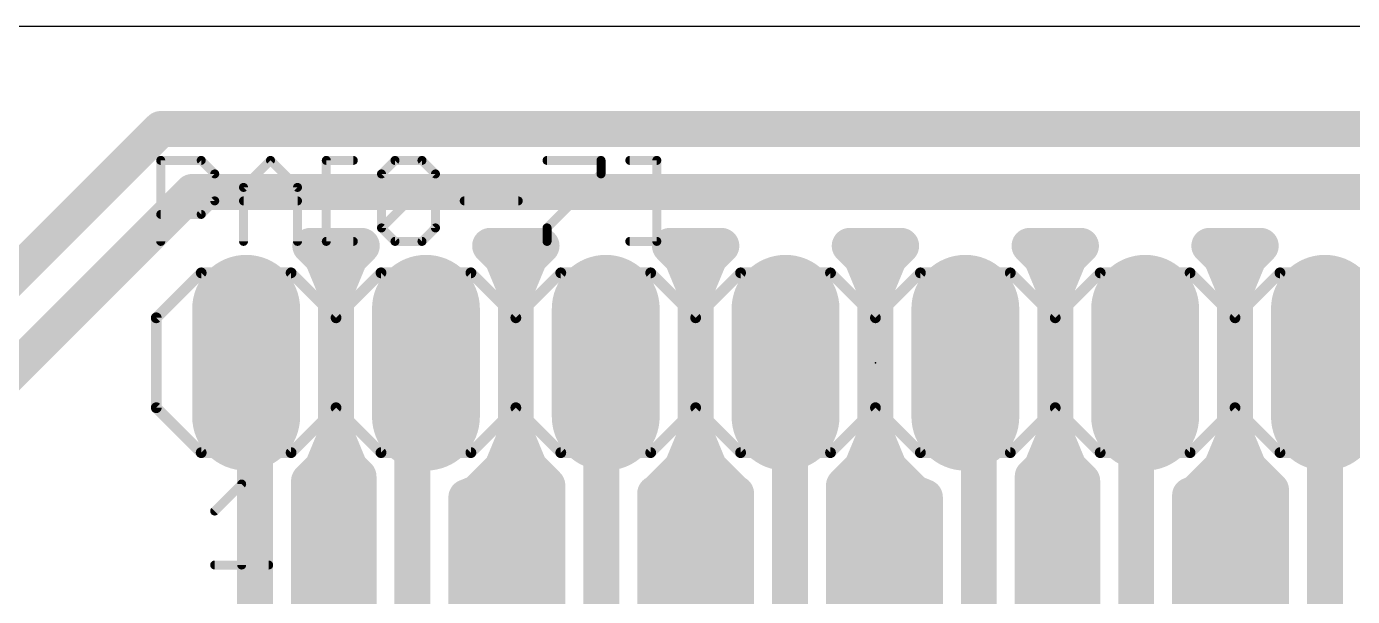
# Model space of a CAD drawing. Extents: x 40.6 to 122, y 26.7 to 70.8.
# Drawn here: x 52.78 to 71.51, y 62.74 to 70.79 of the extents above; entities that cross this region are included whole.
import ezdxf

# ---------------------------------------------------------------- set-up
doc = ezdxf.new("R2010")
doc.units = 0
for name, color, linetype in [('16', 175, 'CONTINUOUS'), ('17', 82, 'CONTINUOUS'), ('20', 7, 'CONTINUOUS'), ('21', 253, 'CONTINUOUS'), ('23', 7, 'CONTINUOUS'), ('25', 253, 'CONTINUOUS'), ('51', 253, 'CONTINUOUS')]:
    doc.layers.add(name, color=color, linetype=linetype)

# ---------------------------------------------------------------- blocks, each defined once
blk = doc.blocks.new('RECT')
blk.add_solid([(-0.5, -0.5), (0.5, -0.5), (-0.5, 0.5), (0.5, 0.5)])
blk = doc.blocks.new('LONGP100')
at = {"const_width": 1}
blk.add_lwpolyline([(-0.5, 0), (0.5, 0)], dxfattribs=at)
at = {"const_width": 0.5}
for points in [[(-0.5, 0.25, 1), (-0.5, -0.25)], [(0.5, -0.25, 1), (0.5, 0.25)]]:
    blk.add_lwpolyline(points, format="xyb", dxfattribs=at)

msp = doc.modelspace()

# ---------------------------------------------------------------- linework, layer by layer
at = {"layer": '16', "const_width": 0.508}
for points in [[(54.6735, 69.342), (50.673, 65.3415)], [(108.458, 69.342), (54.6735, 69.342)], [(49.784, 63.119), (55.118, 68.453)], [(55.118, 68.453), (74.2315, 68.453)], [(56.9567, 67.5214), (56.787, 67.691)], [(56.787, 67.691), (57.513, 67.691)], [(56.914, 67.564), (57.386, 67.564)], [(57.513, 67.691), (57.3433, 67.5214)], [(59.4967, 67.5214), (59.327, 67.691)], [(59.327, 67.691), (60.053, 67.691)], [(59.454, 67.564), (59.926, 67.564)], [(60.053, 67.691), (59.8833, 67.5214)], [(62.0367, 67.5214), (61.867, 67.691)], [(61.867, 67.691), (62.593, 67.691)], [(61.994, 67.564), (62.466, 67.564)], [(62.593, 67.691), (62.4233, 67.5214)], [(64.5767, 67.5214), (64.407, 67.691)], [(64.407, 67.691), (65.133, 67.691)], [(64.534, 67.564), (65.006, 67.564)], [(65.133, 67.691), (64.9633, 67.5214)], [(67.1167, 67.5214), (66.947, 67.691)], [(66.947, 67.691), (67.673, 67.691)], [(67.074, 67.564), (67.546, 67.564)], [(67.673, 67.691), (67.5033, 67.5214)], [(69.6566, 67.5214), (69.487, 67.691)], [(69.487, 67.691), (70.213, 67.691)], [(69.614, 67.564), (70.086, 67.564)], [(70.213, 67.691), (70.0433, 67.5214)], [(57.15, 67.0546), (56.9567, 67.5214)], [(57.3433, 67.5214), (57.15, 67.0546)], [(59.69, 67.0546), (59.4967, 67.5214)], [(59.8833, 67.5214), (59.69, 67.0546)], [(62.23, 67.0546), (62.0367, 67.5214)], [(62.4233, 67.5214), (62.23, 67.0546)], [(64.77, 67.0546), (64.5767, 67.5214)], [(64.9633, 67.5214), (64.77, 67.0546)], [(67.31, 67.0546), (67.1167, 67.5214)], [(67.5033, 67.5214), (67.31, 67.0546)], [(69.85, 67.0546), (69.6566, 67.5214)], [(70.0433, 67.5214), (69.85, 67.0546)], [(57.1494, 67.056), (57.1506, 67.056)], [(57.15, 65.0254), (57.15, 67.0546)], [(57.15, 67.0546), (57.15, 65.0254)], [(59.6894, 67.056), (59.6906, 67.056)], [(59.69, 65.0254), (59.69, 67.0546)], [(59.69, 67.0546), (59.69, 65.0254)], [(62.2294, 67.056), (62.2306, 67.056)], [(62.23, 65.0254), (62.23, 67.0546)], [(62.23, 67.0546), (62.23, 65.0254)], [(64.7694, 67.056), (64.7706, 67.056)], [(64.77, 65.0254), (64.77, 67.0546)], [(64.77, 67.0546), (64.77, 65.0254)], [(67.3094, 67.056), (67.3106, 67.056)], [(67.31, 65.0254), (67.31, 67.0546)], [(67.31, 67.0546), (67.31, 65.0254)], [(69.8494, 67.056), (69.8506, 67.056)], [(69.85, 65.0254), (69.85, 67.0546)], [(69.85, 67.0546), (69.85, 65.0254)], [(57.15, 66.548), (57.15, 66.548)], [(59.69, 66.548), (59.69, 66.548)], [(62.23, 66.548), (62.23, 66.548)], [(64.77, 66.548), (64.77, 66.548)], [(67.31, 66.548), (67.31, 66.548)], [(69.85, 66.548), (69.85, 66.548)], [(56.007, 65.786), (55.88, 66.04)], [(57.15, 66.04), (57.15, 66.04)], [(58.2295, 65.786), (58.42, 66.04)], [(59.69, 66.04), (59.69, 66.04)], [(60.8965, 65.786), (60.96, 66.04)], [(62.23, 66.04), (62.23, 66.04)], [(63.5635, 65.786), (63.5, 66.04)], [(64.77, 66.04), (64.77, 66.04)], [(66.2305, 65.786), (66.04, 66.04)], [(67.31, 66.04), (67.31, 66.04)], [(68.453, 65.786), (68.58, 66.04)], [(69.85, 66.04), (69.85, 66.04)], [(71.12, 66.04), (71.12, 57.15)], [(56.007, 65.786), (56.007, 57.3405)], [(58.2295, 65.786), (58.2295, 57.3405)], [(60.8965, 65.786), (60.8965, 57.3405)], [(63.5635, 65.786), (63.5635, 57.3405)], [(66.2305, 65.786), (66.2305, 57.3405)], [(68.453, 65.786), (68.453, 57.3405)], [(57.15, 65.532), (57.15, 65.532)], [(59.69, 65.532), (59.69, 65.532)], [(62.23, 65.532), (62.23, 65.532)], [(64.77, 65.532), (64.77, 65.532)], [(67.31, 65.532), (67.31, 65.532)], [(69.85, 65.532), (69.85, 65.532)], [(56.9567, 64.5586), (57.15, 65.0254)], [(57.1494, 65.024), (57.1506, 65.024)], [(57.15, 65.0254), (57.3433, 64.5586)], [(59.4967, 64.5586), (59.69, 65.0254)], [(59.6894, 65.024), (59.6906, 65.024)], [(59.69, 65.0254), (59.8833, 64.5586)], [(62.0367, 64.5586), (62.23, 65.0254)], [(62.2294, 65.024), (62.2306, 65.024)], [(62.23, 65.0254), (62.4233, 64.5586)], [(64.5767, 64.5586), (64.77, 65.0254)], [(64.7694, 65.024), (64.7706, 65.024)], [(64.77, 65.0254), (64.9633, 64.5586)], [(67.1167, 64.5586), (67.31, 65.0254)], [(67.3094, 65.024), (67.3106, 65.024)], [(67.31, 65.0254), (67.5033, 64.5586)], [(69.6566, 64.5586), (69.85, 65.0254)], [(69.8494, 65.024), (69.8506, 65.024)], [(69.85, 65.0254), (70.0433, 64.5586)], [(56.769, 64.371), (56.9567, 64.5586)], [(57.3433, 64.5586), (57.4675, 64.4344)], [(59.1394, 64.2013), (59.4967, 64.5586)], [(59.8833, 64.5586), (60.1345, 64.3074)], [(61.6794, 64.2013), (62.0367, 64.5586)], [(62.4233, 64.5586), (62.7806, 64.2013)], [(64.3255, 64.3074), (64.5767, 64.5586)], [(64.9633, 64.5586), (65.3206, 64.2013)], [(66.9925, 64.4344), (67.1167, 64.5586)], [(67.5033, 64.5586), (67.691, 64.3709)], [(69.2994, 64.2013), (69.6566, 64.5586)], [(70.0433, 64.5586), (70.358, 64.2439)], [(56.769, 58.5738), (56.769, 64.371)], [(56.914, 64.516), (57.3859, 64.516)], [(57.4675, 64.4344), (57.4675, 58.5103)], [(59.4541, 64.516), (59.9259, 64.516)], [(61.9941, 64.516), (62.4659, 64.516)], [(64.5341, 64.516), (65.0059, 64.516)], [(66.9925, 58.5103), (66.9925, 64.4344)], [(67.074, 64.516), (67.5459, 64.516)], [(67.691, 64.3709), (67.691, 58.5738)], [(69.6141, 64.516), (70.0859, 64.516)], [(58.9915, 64.1401), (59.1394, 64.2013)], [(60.1345, 64.3074), (60.1345, 58.6373)], [(61.6585, 64.1927), (61.6794, 64.2013)], [(61.6585, 58.7643), (61.6585, 64.1927)], [(62.7806, 64.2013), (62.8015, 64.1927)], [(62.8015, 64.1927), (62.8015, 58.7643)], [(64.3255, 58.6373), (64.3255, 64.3074)], [(65.3206, 64.2013), (65.4685, 64.1401)], [(69.215, 64.1664), (69.2994, 64.2013)], [(70.358, 64.2439), (70.358, 58.7008)], [(56.769, 64.008), (57.4675, 64.008)], [(58.9915, 58.8383), (58.9915, 64.1401)], [(58.9915, 64.008), (60.1345, 64.008)], [(61.6585, 64.008), (62.8015, 64.008)], [(64.3255, 64.008), (65.4685, 64.008)], [(65.4685, 64.1401), (65.4685, 58.8383)], [(66.9925, 64.008), (67.691, 64.008)], [(69.215, 58.812), (69.215, 64.1664)], [(69.215, 64.008), (70.358, 64.008)], [(56.769, 63.5), (57.4675, 63.5)], [(58.9915, 63.5), (60.1345, 63.5)], [(61.6585, 63.5), (62.8015, 63.5)], [(64.3255, 63.5), (65.4685, 63.5)], [(66.9925, 63.5), (67.691, 63.5)], [(69.215, 63.5), (70.358, 63.5)], [(56.769, 62.992), (57.4675, 62.992)], [(58.9915, 62.992), (60.1345, 62.992)], [(61.6585, 62.992), (62.8015, 62.992)], [(64.3255, 62.992), (65.4685, 62.992)], [(66.9925, 62.992), (67.691, 62.992)], [(69.215, 62.992), (70.358, 62.992)], [(56.769, 62.484), (57.4675, 62.484)], [(58.9915, 62.484), (60.1345, 62.484)], [(61.6585, 62.484), (62.8015, 62.484)], [(64.3255, 62.484), (65.4685, 62.484)], [(66.9925, 62.484), (67.691, 62.484)], [(69.215, 62.484), (70.358, 62.484)]]:
    msp.add_lwpolyline(points, dxfattribs=at)
at = {"layer": '16', "const_width": 0.254}
for points in [[(54.6735, 69.469, 1), (54.6735, 69.215)], [(54.7633, 69.2522, 1), (54.5837, 69.4318)], [(55.118, 68.58, 1), (55.118, 68.326)], [(55.2078, 68.3632, 1), (55.0282, 68.5428)], [(56.8768, 67.7808, 1), (56.6972, 67.6012)], [(56.787, 67.818, 1), (56.787, 67.564)], [(56.914, 67.691, 1), (56.914, 67.437)], [(57.386, 67.437, 1), (57.386, 67.691)], [(57.6028, 67.6012, 1), (57.4232, 67.7808)], [(57.513, 67.564, 1), (57.513, 67.818)], [(59.4168, 67.7808, 1), (59.2372, 67.6012)], [(59.327, 67.818, 1), (59.327, 67.564)], [(59.454, 67.691, 1), (59.454, 67.437)], [(59.926, 67.437, 1), (59.926, 67.691)], [(60.1428, 67.6012, 1), (59.9632, 67.7808)], [(60.053, 67.564, 1), (60.053, 67.818)], [(61.9568, 67.7808, 1), (61.7772, 67.6012)], [(61.867, 67.818, 1), (61.867, 67.564)], [(61.994, 67.691, 1), (61.994, 67.437)], [(62.466, 67.437, 1), (62.466, 67.691)], [(62.6828, 67.6012, 1), (62.5032, 67.7808)], [(62.593, 67.564, 1), (62.593, 67.818)], [(64.4968, 67.7808, 1), (64.3172, 67.6012)], [(64.407, 67.818, 1), (64.407, 67.564)], [(64.534, 67.691, 1), (64.534, 67.437)], [(65.006, 67.437, 1), (65.006, 67.691)], [(65.2228, 67.6012, 1), (65.0432, 67.7808)], [(65.133, 67.564, 1), (65.133, 67.818)], [(67.0368, 67.7808, 1), (66.8572, 67.6012)], [(66.947, 67.818, 1), (66.947, 67.564)], [(67.074, 67.691, 1), (67.074, 67.437)], [(67.546, 67.437, 1), (67.546, 67.691)], [(67.7628, 67.6012, 1), (67.5832, 67.7808)], [(67.673, 67.564, 1), (67.673, 67.818)], [(69.5768, 67.7808, 1), (69.3972, 67.6012)], [(69.487, 67.818, 1), (69.487, 67.564)], [(69.614, 67.691, 1), (69.614, 67.437)], [(70.086, 67.437, 1), (70.086, 67.691)], [(70.3028, 67.6012, 1), (70.1232, 67.7808)], [(70.213, 67.564, 1), (70.213, 67.818)], [(57.074, 67.57, 1), (56.8393, 67.4728)], [(56.8668, 67.4316, 1), (57.0465, 67.6112)], [(57.2535, 67.6112, 1), (57.4331, 67.4316)], [(57.4607, 67.4728, 1), (57.226, 67.57)], [(59.614, 67.57, 1), (59.3793, 67.4728)], [(59.4068, 67.4316, 1), (59.5865, 67.6112)], [(59.7935, 67.6112, 1), (59.9731, 67.4316)], [(60.0007, 67.4728, 1), (59.766, 67.57)], [(62.154, 67.57, 1), (61.9193, 67.4728)], [(61.9468, 67.4316, 1), (62.1265, 67.6112)], [(62.3335, 67.6112, 1), (62.5131, 67.4316)], [(62.5407, 67.4728, 1), (62.306, 67.57)], [(64.694, 67.57, 1), (64.4593, 67.4728)], [(64.4868, 67.4316, 1), (64.6665, 67.6112)], [(64.8735, 67.6112, 1), (65.0531, 67.4316)], [(65.0807, 67.4728, 1), (64.846, 67.57)], [(67.234, 67.57, 1), (66.9993, 67.4728)], [(67.0268, 67.4316, 1), (67.2065, 67.6112)], [(67.4135, 67.6112, 1), (67.5931, 67.4316)], [(67.6207, 67.4728, 1), (67.386, 67.57)], [(69.774, 67.57, 1), (69.5393, 67.4728)], [(69.5668, 67.4316, 1), (69.7465, 67.6112)], [(69.9535, 67.6112, 1), (70.1331, 67.4316)], [(70.1607, 67.4728, 1), (69.926, 67.57)], [(57.1494, 67.183, 1), (57.1494, 66.929)], [(57.277, 67.0546, 1), (57.023, 67.0546)], [(57.277, 67.0546, 1), (57.023, 67.0546)], [(57.1506, 66.929, 1), (57.1506, 67.183)], [(59.6894, 67.183, 1), (59.6894, 66.929)], [(59.817, 67.0546, 1), (59.563, 67.0546)], [(59.817, 67.0546, 1), (59.563, 67.0546)], [(59.6906, 66.929, 1), (59.6906, 67.183)], [(62.2294, 67.183, 1), (62.2294, 66.929)], [(62.357, 67.0546, 1), (62.103, 67.0546)], [(62.357, 67.0546, 1), (62.103, 67.0546)], [(62.2306, 66.929, 1), (62.2306, 67.183)], [(64.7694, 67.183, 1), (64.7694, 66.929)], [(64.897, 67.0546, 1), (64.643, 67.0546)], [(64.897, 67.0546, 1), (64.643, 67.0546)], [(64.7706, 66.929, 1), (64.7706, 67.183)], [(67.3094, 67.183, 1), (67.3094, 66.929)], [(67.437, 67.0546, 1), (67.183, 67.0546)], [(67.437, 67.0546, 1), (67.183, 67.0546)], [(67.3106, 66.929, 1), (67.3106, 67.183)], [(69.8494, 67.183, 1), (69.8494, 66.929)], [(69.977, 67.0546, 1), (69.723, 67.0546)], [(69.977, 67.0546, 1), (69.723, 67.0546)], [(69.8506, 66.929, 1), (69.8506, 67.183)], [(57.0327, 67.1032, 1), (57.2673, 67.006)], [(57.0327, 67.006, 1), (57.2673, 67.1032)], [(59.5727, 67.1032, 1), (59.8073, 67.006)], [(59.5727, 67.006, 1), (59.8073, 67.1032)], [(62.1127, 67.1032, 1), (62.3473, 67.006)], [(62.1127, 67.006, 1), (62.3473, 67.1032)], [(64.6527, 67.1032, 1), (64.8873, 67.006)], [(64.6527, 67.006, 1), (64.8873, 67.1032)], [(67.1927, 67.1032, 1), (67.4273, 67.006)], [(67.1927, 67.006, 1), (67.4273, 67.1032)], [(69.7327, 67.1032, 1), (69.9673, 67.006)], [(69.7327, 67.006, 1), (69.9673, 67.1032)], [(57.15, 66.675, 1), (57.15, 66.421)], [(57.15, 66.421, 1), (57.15, 66.675)], [(59.69, 66.675, 1), (59.69, 66.421)], [(59.69, 66.421, 1), (59.69, 66.675)], [(62.23, 66.675, 1), (62.23, 66.421)], [(62.23, 66.421, 1), (62.23, 66.675)], [(64.77, 66.675, 1), (64.77, 66.421)], [(64.77, 66.421, 1), (64.77, 66.675)], [(67.31, 66.675, 1), (67.31, 66.421)], [(67.31, 66.421, 1), (67.31, 66.675)], [(69.85, 66.675, 1), (69.85, 66.421)], [(69.85, 66.421, 1), (69.85, 66.675)], [(55.9936, 66.0968, 1), (55.7664, 65.9832)], [(57.15, 66.167, 1), (57.15, 65.913)], [(57.15, 65.913, 1), (57.15, 66.167)], [(58.5216, 65.9638, 1), (58.3184, 66.1162)], [(59.69, 66.167, 1), (59.69, 65.913)], [(59.69, 65.913, 1), (59.69, 66.167)], [(61.0832, 66.0092, 1), (60.8368, 66.0708)], [(62.23, 66.167, 1), (62.23, 65.913)], [(62.23, 65.913, 1), (62.23, 66.167)], [(63.6232, 66.0708, 1), (63.3768, 66.0092)], [(64.77, 66.167, 1), (64.77, 65.913)], [(64.77, 65.913, 1), (64.77, 66.167)], [(66.1416, 66.1162, 1), (65.9384, 65.9638)], [(67.31, 66.167, 1), (67.31, 65.913)], [(67.31, 65.913, 1), (67.31, 66.167)], [(68.6936, 65.9832, 1), (68.4664, 66.0968)], [(69.85, 66.167, 1), (69.85, 65.913)], [(69.85, 65.913, 1), (69.85, 66.167)], [(71.247, 66.04, 1), (70.993, 66.04)], [(56.134, 65.786, 1), (55.88, 65.786)], [(55.8934, 65.7292, 1), (56.1206, 65.8428)], [(58.3565, 65.786, 1), (58.1025, 65.786)], [(58.1279, 65.8622, 1), (58.3311, 65.7098)], [(61.0235, 65.786, 1), (60.7695, 65.786)], [(60.7733, 65.8168, 1), (61.0197, 65.7552)], [(63.6905, 65.786, 1), (63.4365, 65.786)], [(63.4403, 65.7552, 1), (63.6867, 65.8168)], [(66.3575, 65.786, 1), (66.1035, 65.786)], [(66.1289, 65.7098, 1), (66.3321, 65.8622)], [(68.58, 65.786, 1), (68.326, 65.786)], [(68.3394, 65.8428, 1), (68.5666, 65.7292)], [(57.15, 65.659, 1), (57.15, 65.405)], [(57.15, 65.405, 1), (57.15, 65.659)], [(59.69, 65.659, 1), (59.69, 65.405)], [(59.69, 65.405, 1), (59.69, 65.659)], [(62.23, 65.659, 1), (62.23, 65.405)], [(62.23, 65.405, 1), (62.23, 65.659)], [(64.77, 65.659, 1), (64.77, 65.405)], [(64.77, 65.405, 1), (64.77, 65.659)], [(67.31, 65.659, 1), (67.31, 65.405)], [(67.31, 65.405, 1), (67.31, 65.659)], [(69.85, 65.659, 1), (69.85, 65.405)], [(69.85, 65.405, 1), (69.85, 65.659)], [(57.1494, 65.151, 1), (57.1494, 64.897)], [(57.2673, 65.074, 1), (57.0327, 64.9768)], [(57.2673, 64.9768, 1), (57.0327, 65.074)], [(57.1506, 64.897, 1), (57.1506, 65.151)], [(59.6894, 65.151, 1), (59.6894, 64.897)], [(59.8073, 65.074, 1), (59.5727, 64.9768)], [(59.8073, 64.9768, 1), (59.5727, 65.074)], [(59.6906, 64.897, 1), (59.6906, 65.151)], [(62.2294, 65.151, 1), (62.2294, 64.897)], [(62.3473, 65.074, 1), (62.1127, 64.9768)], [(62.3473, 64.9768, 1), (62.1127, 65.074)], [(62.2306, 64.897, 1), (62.2306, 65.151)], [(64.7694, 65.151, 1), (64.7694, 64.897)], [(64.8873, 65.074, 1), (64.6527, 64.9768)], [(64.8873, 64.9768, 1), (64.6527, 65.074)], [(64.7706, 64.897, 1), (64.7706, 65.151)], [(67.3094, 65.151, 1), (67.3094, 64.897)], [(67.4273, 65.074, 1), (67.1927, 64.9768)], [(67.4273, 64.9768, 1), (67.1927, 65.074)], [(67.3106, 64.897, 1), (67.3106, 65.151)], [(69.8494, 65.151, 1), (69.8494, 64.897)], [(69.9673, 65.074, 1), (69.7327, 64.9768)], [(69.9673, 64.9768, 1), (69.7327, 65.074)], [(69.8506, 64.897, 1), (69.8506, 65.151)], [(57.023, 65.0254, 1), (57.277, 65.0254)], [(57.023, 65.0254, 1), (57.277, 65.0254)], [(59.563, 65.0254, 1), (59.817, 65.0254)], [(59.563, 65.0254, 1), (59.817, 65.0254)], [(62.103, 65.0254, 1), (62.357, 65.0254)], [(62.103, 65.0254, 1), (62.357, 65.0254)], [(64.643, 65.0254, 1), (64.897, 65.0254)], [(64.643, 65.0254, 1), (64.897, 65.0254)], [(67.183, 65.0254, 1), (67.437, 65.0254)], [(67.183, 65.0254, 1), (67.437, 65.0254)], [(69.723, 65.0254, 1), (69.977, 65.0254)], [(69.723, 65.0254, 1), (69.977, 65.0254)], [(57.0465, 64.4688, 1), (56.8668, 64.6484)], [(57.4331, 64.6484, 1), (57.2535, 64.4688)], [(59.5865, 64.4688, 1), (59.4068, 64.6484)], [(59.9731, 64.6484, 1), (59.7935, 64.4688)], [(62.1265, 64.4688, 1), (61.9468, 64.6484)], [(62.5131, 64.6484, 1), (62.3335, 64.4688)], [(64.6665, 64.4688, 1), (64.4868, 64.6484)], [(65.0531, 64.6484, 1), (64.8735, 64.4688)], [(67.2065, 64.4688, 1), (67.0268, 64.6484)], [(67.5931, 64.6484, 1), (67.4135, 64.4688)], [(69.7465, 64.4688, 1), (69.5668, 64.6484)], [(70.1331, 64.6484, 1), (69.9535, 64.4688)], [(56.896, 64.371, 1), (56.642, 64.371)], [(56.914, 64.643, 1), (56.914, 64.389)], [(56.8393, 64.6072, 1), (57.074, 64.51)], [(57.226, 64.51, 1), (57.4607, 64.6072)], [(57.5945, 64.4344, 1), (57.3405, 64.4344)], [(57.3777, 64.3446, 1), (57.5573, 64.5242)], [(57.3859, 64.389, 1), (57.3859, 64.643)], [(59.4541, 64.643, 1), (59.4541, 64.389)], [(59.3793, 64.6072, 1), (59.614, 64.51)], [(59.766, 64.51, 1), (60.0007, 64.6072)], [(59.9259, 64.389, 1), (59.9259, 64.643)], [(61.9941, 64.643, 1), (61.9941, 64.389)], [(61.9193, 64.6072, 1), (62.154, 64.51)], [(62.306, 64.51, 1), (62.5407, 64.6072)], [(62.4659, 64.389, 1), (62.4659, 64.643)], [(64.5341, 64.643, 1), (64.5341, 64.389)], [(64.4593, 64.6072, 1), (64.694, 64.51)], [(64.846, 64.51, 1), (65.0807, 64.6072)], [(65.0059, 64.389, 1), (65.0059, 64.643)], [(67.1195, 64.4344, 1), (66.8655, 64.4344)], [(66.9027, 64.5242, 1), (67.0823, 64.3446)], [(67.074, 64.643, 1), (67.074, 64.389)], [(66.9993, 64.6072, 1), (67.234, 64.51)], [(67.386, 64.51, 1), (67.6207, 64.6072)], [(67.5459, 64.389, 1), (67.5459, 64.643)], [(67.818, 64.3709, 1), (67.564, 64.3709)], [(69.6141, 64.643, 1), (69.6141, 64.389)], [(69.5393, 64.6072, 1), (69.774, 64.51)], [(69.926, 64.51, 1), (70.1607, 64.6072)], [(70.0859, 64.389, 1), (70.0859, 64.643)], [(56.6792, 64.4608, 1), (56.8588, 64.2811)], [(59.188, 64.084, 1), (59.0908, 64.3187)], [(60.2615, 64.3074, 1), (60.0075, 64.3074)], [(60.0447, 64.2176, 1), (60.2243, 64.3972)], [(61.7855, 64.1927, 1), (61.5315, 64.1927)], [(61.728, 64.084, 1), (61.6308, 64.3187)], [(62.8292, 64.3187, 1), (62.732, 64.084)], [(62.9285, 64.1927, 1), (62.6745, 64.1927)], [(64.4525, 64.3074, 1), (64.1985, 64.3074)], [(64.2357, 64.3972, 1), (64.4153, 64.2176)], [(65.3692, 64.3187, 1), (65.272, 64.084)], [(67.6012, 64.2811, 1), (67.7808, 64.4607)], [(69.348, 64.084, 1), (69.2508, 64.3187)], [(70.485, 64.2439, 1), (70.231, 64.2439)], [(70.2682, 64.1541, 1), (70.4478, 64.3337)], [(56.769, 64.135, 1), (56.769, 63.881)], [(57.4675, 63.881, 1), (57.4675, 64.135)], [(59.1185, 64.1401, 1), (58.8645, 64.1401)], [(58.9429, 64.2574, 1), (59.0401, 64.0228)], [(58.9915, 64.135, 1), (58.9915, 63.881)], [(59.0496, 64.2911, 1), (59.2292, 64.1115)], [(60.1345, 63.881, 1), (60.1345, 64.135)], [(61.6099, 64.31, 1), (61.7071, 64.0754)], [(61.6585, 64.135, 1), (61.6585, 63.881)], [(61.5896, 64.2911, 1), (61.7692, 64.1115)], [(62.6908, 64.1115, 1), (62.8704, 64.2911)], [(62.7529, 64.0754, 1), (62.8501, 64.31)], [(62.8015, 63.881, 1), (62.8015, 64.135)], [(64.3255, 64.135, 1), (64.3255, 63.881)], [(65.2308, 64.1115, 1), (65.4104, 64.2911)], [(65.5955, 64.1401, 1), (65.3415, 64.1401)], [(65.4199, 64.0228, 1), (65.5171, 64.2574)], [(65.4685, 63.881, 1), (65.4685, 64.135)], [(66.9925, 64.135, 1), (66.9925, 63.881)], [(67.691, 63.881, 1), (67.691, 64.135)], [(69.342, 64.1664, 1), (69.088, 64.1664)], [(69.1664, 64.2837, 1), (69.2636, 64.0491)], [(69.215, 64.135, 1), (69.215, 63.881)], [(69.2096, 64.2911, 1), (69.3892, 64.1115)], [(70.358, 63.881, 1), (70.358, 64.135)], [(56.769, 63.627, 1), (56.769, 63.373)], [(57.4675, 63.373, 1), (57.4675, 63.627)], [(58.9915, 63.627, 1), (58.9915, 63.373)], [(60.1345, 63.373, 1), (60.1345, 63.627)], [(61.6585, 63.627, 1), (61.6585, 63.373)], [(62.8015, 63.373, 1), (62.8015, 63.627)], [(64.3255, 63.627, 1), (64.3255, 63.373)], [(65.4685, 63.373, 1), (65.4685, 63.627)], [(66.9925, 63.627, 1), (66.9925, 63.373)], [(67.691, 63.373, 1), (67.691, 63.627)], [(69.215, 63.627, 1), (69.215, 63.373)], [(70.358, 63.373, 1), (70.358, 63.627)], [(56.769, 63.119, 1), (56.769, 62.865)], [(57.4675, 62.865, 1), (57.4675, 63.119)], [(58.9915, 63.119, 1), (58.9915, 62.865)], [(60.1345, 62.865, 1), (60.1345, 63.119)], [(61.6585, 63.119, 1), (61.6585, 62.865)], [(62.8015, 62.865, 1), (62.8015, 63.119)], [(64.3255, 63.119, 1), (64.3255, 62.865)], [(65.4685, 62.865, 1), (65.4685, 63.119)], [(66.9925, 63.119, 1), (66.9925, 62.865)], [(67.691, 62.865, 1), (67.691, 63.119)], [(69.215, 63.119, 1), (69.215, 62.865)], [(70.358, 62.865, 1), (70.358, 63.119)]]:
    msp.add_lwpolyline(points, format="xyb", dxfattribs=at)
at = {"layer": '20'}
msp.add_line((121.9, 70.79), (40.64, 70.79), dxfattribs=at)
at = {"layer": '21'}
for points, const_width in [([(55.245, 67.31), (54.61, 66.675)], 0.1524), ([(55.245, 67.31), (56.515, 67.31)], 0.1524), ([(56.515, 67.31), (57.15, 66.675)], 0.1524), ([(57.15, 66.675), (57.785, 67.31)], 0.1524), ([(57.785, 67.31), (59.055, 67.31)], 0.1524), ([(59.055, 67.31), (59.69, 66.675)], 0.1524), ([(59.69, 66.675), (60.325, 67.31)], 0.1524), ([(60.325, 67.31), (61.595, 67.31)], 0.1524), ([(61.595, 67.31), (62.23, 66.675)], 0.1524), ([(62.865, 67.31), (62.23, 66.675)], 0.1524), ([(62.865, 67.31), (64.135, 67.31)], 0.1524), ([(64.135, 67.31), (64.77, 66.675)], 0.1524), ([(65.405, 67.31), (64.77, 66.675)], 0.1524), ([(65.405, 67.31), (66.675, 67.31)], 0.1524), ([(66.675, 67.31), (67.31, 66.675)], 0.1524), ([(67.31, 66.675), (67.945, 67.31)], 0.1524), ([(67.945, 67.31), (69.215, 67.31)], 0.1524), ([(69.215, 67.31), (69.85, 66.675)], 0.1524), ([(69.85, 66.675), (70.485, 67.31)], 0.1524), ([(70.485, 67.31), (71.755, 67.31)], 0.1524), ([(54.61, 66.675), (54.61, 65.405)], 0.1524), ([(54.61, 65.405), (55.245, 64.77)], 0.1524), ([(57.15, 65.405), (56.515, 64.77)], 0.1524), ([(57.785, 64.77), (57.15, 65.405)], 0.1524), ([(59.69, 65.405), (59.055, 64.77)], 0.1524), ([(60.325, 64.77), (59.69, 65.405)], 0.1524), ([(62.23, 65.405), (61.595, 64.77)], 0.1524), ([(62.23, 65.405), (62.865, 64.77)], 0.1524), ([(64.77, 65.405), (64.135, 64.77)], 0.1524), ([(64.77, 65.405), (65.405, 64.77)], 0.1524), ([(67.31, 65.405), (66.675, 64.77)], 0.1524), ([(67.945, 64.77), (67.31, 65.405)], 0.1524), ([(69.85, 65.405), (69.215, 64.77)], 0.1524), ([(70.485, 64.77), (69.85, 65.405)], 0.1524), ([(56.515, 64.77), (55.245, 64.77)], 0.1524), ([(59.055, 64.77), (57.785, 64.77)], 0.1524), ([(61.595, 64.77), (60.325, 64.77)], 0.1524), ([(64.135, 64.77), (62.865, 64.77)], 0.1524), ([(66.675, 64.77), (65.405, 64.77)], 0.1524), ([(69.215, 64.77), (67.945, 64.77)], 0.1524), ([(71.755, 64.77), (70.485, 64.77)], 0.1524), ([(55.4355, 63.9452), (55.8168, 64.3265)], 0.127), ([(55.8168, 64.3265), (55.8168, 63.1825)], 0.127), ([(55.4355, 63.1825), (56.1982, 63.1825)], 0.127)]:
    msp.add_lwpolyline(points, dxfattribs=dict(at, const_width=const_width))
for points, const_width in [([(55.245, 67.3481, 1), (55.245, 67.2719)], 0.0762), ([(55.2719, 67.2831, 1), (55.2181, 67.3369)], 0.0762), ([(56.5419, 67.3369, 1), (56.4881, 67.2831)], 0.0762), ([(56.515, 67.2719, 1), (56.515, 67.3481)], 0.0762), ([(57.785, 67.3481, 1), (57.785, 67.2719)], 0.0762), ([(57.8119, 67.2831, 1), (57.7581, 67.3369)], 0.0762), ([(59.0819, 67.3369, 1), (59.0281, 67.2831)], 0.0762), ([(59.055, 67.2719, 1), (59.055, 67.3481)], 0.0762), ([(60.325, 67.3481, 1), (60.325, 67.2719)], 0.0762), ([(60.3519, 67.2831, 1), (60.2981, 67.3369)], 0.0762), ([(61.6219, 67.3369, 1), (61.5681, 67.2831)], 0.0762), ([(61.595, 67.2719, 1), (61.595, 67.3481)], 0.0762), ([(62.865, 67.3481, 1), (62.865, 67.2719)], 0.0762), ([(62.8919, 67.2831, 1), (62.8381, 67.3369)], 0.0762), ([(64.1619, 67.3369, 1), (64.1081, 67.2831)], 0.0762), ([(64.135, 67.2719, 1), (64.135, 67.3481)], 0.0762), ([(65.405, 67.3481, 1), (65.405, 67.2719)], 0.0762), ([(65.4319, 67.2831, 1), (65.3781, 67.3369)], 0.0762), ([(66.7019, 67.3369, 1), (66.6481, 67.2831)], 0.0762), ([(66.675, 67.2719, 1), (66.675, 67.3481)], 0.0762), ([(67.945, 67.3481, 1), (67.945, 67.2719)], 0.0762), ([(67.9719, 67.2831, 1), (67.9181, 67.3369)], 0.0762), ([(69.2419, 67.3369, 1), (69.1881, 67.2831)], 0.0762), ([(69.215, 67.2719, 1), (69.215, 67.3481)], 0.0762), ([(70.485, 67.3481, 1), (70.485, 67.2719)], 0.0762), ([(70.5119, 67.2831, 1), (70.4581, 67.3369)], 0.0762), ([(54.6481, 66.675, 1), (54.5719, 66.675)], 0.0762), ([(54.5831, 66.7019, 1), (54.6369, 66.6481)], 0.0762), ([(57.1231, 66.7019, 1), (57.1769, 66.6481)], 0.0762), ([(57.1231, 66.6481, 1), (57.1769, 66.7019)], 0.0762), ([(59.6631, 66.7019, 1), (59.7169, 66.6481)], 0.0762), ([(59.6631, 66.6481, 1), (59.7169, 66.7019)], 0.0762), ([(62.2031, 66.7019, 1), (62.2569, 66.6481)], 0.0762), ([(62.2031, 66.6481, 1), (62.2569, 66.7019)], 0.0762), ([(64.7431, 66.7019, 1), (64.7969, 66.6481)], 0.0762), ([(64.7431, 66.6481, 1), (64.7969, 66.7019)], 0.0762), ([(67.2831, 66.7019, 1), (67.3369, 66.6481)], 0.0762), ([(67.2831, 66.6481, 1), (67.3369, 66.7019)], 0.0762), ([(69.8231, 66.7019, 1), (69.8769, 66.6481)], 0.0762), ([(69.8231, 66.6481, 1), (69.8769, 66.7019)], 0.0762), ([(54.5719, 65.405, 1), (54.6481, 65.405)], 0.0762), ([(54.6369, 65.4319, 1), (54.5831, 65.3781)], 0.0762), ([(57.1769, 65.4319, 1), (57.1231, 65.3781)], 0.0762), ([(57.1769, 65.3781, 1), (57.1231, 65.4319)], 0.0762), ([(59.7169, 65.4319, 1), (59.6631, 65.3781)], 0.0762), ([(59.7169, 65.3781, 1), (59.6631, 65.4319)], 0.0762), ([(62.2569, 65.4319, 1), (62.2031, 65.3781)], 0.0762), ([(62.2569, 65.3781, 1), (62.2031, 65.4319)], 0.0762), ([(64.7969, 65.4319, 1), (64.7431, 65.3781)], 0.0762), ([(64.7969, 65.3781, 1), (64.7431, 65.4319)], 0.0762), ([(67.3369, 65.4319, 1), (67.2831, 65.3781)], 0.0762), ([(67.3369, 65.3781, 1), (67.2831, 65.4319)], 0.0762), ([(69.8769, 65.4319, 1), (69.8231, 65.3781)], 0.0762), ([(69.8769, 65.3781, 1), (69.8231, 65.4319)], 0.0762), ([(55.245, 64.8081, 1), (55.245, 64.7319)], 0.0762), ([(55.2181, 64.7431, 1), (55.2719, 64.7969)], 0.0762), ([(56.4881, 64.7969, 1), (56.5419, 64.7431)], 0.0762), ([(56.515, 64.7319, 1), (56.515, 64.8081)], 0.0762), ([(57.785, 64.8081, 1), (57.785, 64.7319)], 0.0762), ([(57.7581, 64.7431, 1), (57.8119, 64.7969)], 0.0762), ([(59.0281, 64.7969, 1), (59.0819, 64.7431)], 0.0762), ([(59.055, 64.7319, 1), (59.055, 64.8081)], 0.0762), ([(60.325, 64.8081, 1), (60.325, 64.7319)], 0.0762), ([(60.2981, 64.7431, 1), (60.3519, 64.7969)], 0.0762), ([(61.5681, 64.7969, 1), (61.6219, 64.7431)], 0.0762), ([(61.595, 64.7319, 1), (61.595, 64.8081)], 0.0762), ([(62.865, 64.8081, 1), (62.865, 64.7319)], 0.0762), ([(62.8381, 64.7431, 1), (62.8919, 64.7969)], 0.0762), ([(64.1081, 64.7969, 1), (64.1619, 64.7431)], 0.0762), ([(64.135, 64.7319, 1), (64.135, 64.8081)], 0.0762), ([(65.405, 64.8081, 1), (65.405, 64.7319)], 0.0762), ([(65.3781, 64.7431, 1), (65.4319, 64.7969)], 0.0762), ([(66.6481, 64.7969, 1), (66.7019, 64.7431)], 0.0762), ([(66.675, 64.7319, 1), (66.675, 64.8081)], 0.0762), ([(67.945, 64.8081, 1), (67.945, 64.7319)], 0.0762), ([(67.9181, 64.7431, 1), (67.9719, 64.7969)], 0.0762), ([(69.1881, 64.7969, 1), (69.2419, 64.7431)], 0.0762), ([(69.215, 64.7319, 1), (69.215, 64.8081)], 0.0762), ([(70.485, 64.8081, 1), (70.485, 64.7319)], 0.0762), ([(70.4581, 64.7431, 1), (70.5119, 64.7969)], 0.0762), ([(55.8486, 64.3265, 1), (55.7851, 64.3265)], 0.0635), ([(55.8393, 64.304, 1), (55.7944, 64.3489)], 0.0635), ([(55.413, 63.9676, 1), (55.458, 63.9227)], 0.0635), ([(55.4355, 63.2143, 1), (55.4355, 63.1508)], 0.0635), ([(55.7851, 63.1825, 1), (55.8486, 63.1825)], 0.0635), ([(56.1982, 63.1508, 1), (56.1982, 63.2143)], 0.0635)]:
    msp.add_lwpolyline(points, format="xyb", dxfattribs=dict(at, const_width=const_width))
at = {"layer": '23'}
msp.add_point((64.77, 66.04), dxfattribs=at)
at = {"layer": '25', "const_width": 0.127}
for points in [[(54.6735, 67.7545), (54.6735, 68.8985)], [(54.6735, 68.8985), (55.2455, 68.8985)], [(55.2455, 68.8985), (55.4362, 68.7078)], [(55.8429, 68.5172), (56.2242, 68.8985)], [(56.2242, 68.8985), (56.6055, 68.5172)], [(57.0123, 67.7545), (57.0123, 68.8985)], [(57.0123, 68.8985), (57.3936, 68.8985)], [(57.7919, 68.7078), (57.9826, 68.8985)], [(57.9826, 68.8985), (58.3639, 68.8985)], [(58.3639, 68.8985), (58.5545, 68.7078)], [(60.1307, 68.8985), (60.8933, 68.8985)], [(60.8933, 68.8985), (60.8933, 68.7078)], [(61.6814, 68.8985), (61.3001, 68.8985)], [(61.6814, 67.7545), (61.6814, 68.8985)], [(55.4362, 68.7078), (55.4362, 68.3265)], [(57.7919, 67.9452), (57.7919, 68.7078)], [(57.7919, 67.9452), (58.5545, 68.7078)], [(58.5545, 68.7078), (58.5545, 67.9452)], [(60.8933, 68.7078), (60.1307, 67.9452)], [(55.8429, 67.7545), (55.8429, 68.5172)], [(56.6055, 68.5172), (56.6055, 67.7545)], [(55.4362, 68.3265), (55.2455, 68.1358)], [(55.8429, 68.3265), (56.6055, 68.3265)], [(58.9613, 68.3265), (59.7239, 68.3265)], [(55.2455, 68.1358), (54.6735, 68.1358)], [(57.9826, 67.7545), (57.7919, 67.9452)], [(58.5545, 67.9452), (58.3639, 67.7545)], [(60.1307, 67.9452), (60.1307, 67.7545)], [(57.3936, 67.7545), (57.0123, 67.7545)], [(58.3639, 67.7545), (57.9826, 67.7545)], [(61.3001, 67.7545), (61.6814, 67.7545)]]:
    msp.add_lwpolyline(points, dxfattribs=at)
at = {"layer": '25', "const_width": 0.0635}
for points in [[(54.6735, 68.9302, 1), (54.6735, 68.8667)], [(54.7053, 68.8985, 1), (54.6418, 68.8985)], [(55.2679, 68.9209, 1), (55.223, 68.876)], [(55.2455, 68.8667, 1), (55.2455, 68.9302)], [(56.2467, 68.9209, 1), (56.2018, 68.876)], [(56.2467, 68.876, 1), (56.2018, 68.9209)], [(57.044, 68.8985, 1), (56.9805, 68.8985)], [(57.0123, 68.9302, 1), (57.0123, 68.8667)], [(57.3936, 68.8667, 1), (57.3936, 68.9302)], [(57.9826, 68.9302, 1), (57.9826, 68.8667)], [(58.005, 68.876, 1), (57.9601, 68.9209)], [(58.3863, 68.9209, 1), (58.3414, 68.876)], [(58.3639, 68.8667, 1), (58.3639, 68.9302)], [(60.1307, 68.9302, 1), (60.1307, 68.8667)], [(60.9251, 68.8985, 1), (60.8616, 68.8985)], [(60.8933, 68.8667, 1), (60.8933, 68.9302)], [(61.3001, 68.9302, 1), (61.3001, 68.8667)], [(61.7132, 68.8985, 1), (61.6497, 68.8985)], [(61.6814, 68.8667, 1), (61.6814, 68.9302)], [(55.4679, 68.7078, 1), (55.4044, 68.7078)], [(55.4137, 68.6854, 1), (55.4586, 68.7303)], [(57.8236, 68.7078, 1), (57.7601, 68.7078)], [(57.7694, 68.7303, 1), (57.8143, 68.6854)], [(58.5863, 68.7078, 1), (58.5228, 68.7078)], [(58.577, 68.6854, 1), (58.5321, 68.7303)], [(58.5321, 68.6854, 1), (58.577, 68.7303)], [(60.9158, 68.6854, 1), (60.8709, 68.7303)], [(55.8746, 68.5172, 1), (55.8111, 68.5172)], [(55.8204, 68.5396, 1), (55.8653, 68.4947)], [(56.6373, 68.5172, 1), (56.5738, 68.5172)], [(56.5831, 68.4947, 1), (56.628, 68.5396)], [(60.8616, 68.7078, 1), (60.9251, 68.7078)], [(55.4586, 68.304, 1), (55.4137, 68.3489)], [(55.8429, 68.3582, 1), (55.8429, 68.2947)], [(56.6055, 68.2947, 1), (56.6055, 68.3582)], [(58.9613, 68.3582, 1), (58.9613, 68.2947)], [(59.7239, 68.2947, 1), (59.7239, 68.3582)], [(54.6735, 68.1676, 1), (54.6735, 68.1041)], [(55.223, 68.1583, 1), (55.2679, 68.1134)], [(55.2455, 68.1041, 1), (55.2455, 68.1676)], [(55.4044, 68.3265, 1), (55.4679, 68.3265)], [(57.8143, 67.9676, 1), (57.7694, 67.9227)], [(57.7694, 67.9676, 1), (57.8143, 67.9227)], [(58.577, 67.9227, 1), (58.5321, 67.9676)], [(60.1624, 67.9452, 1), (60.0989, 67.9452)], [(60.1082, 67.9676, 1), (60.1531, 67.9227)], [(57.0123, 67.7863, 1), (57.0123, 67.7228)], [(57.3936, 67.7228, 1), (57.3936, 67.7863)], [(57.7601, 67.9452, 1), (57.8236, 67.9452)], [(57.9826, 67.7863, 1), (57.9826, 67.7228)], [(58.3639, 67.7228, 1), (58.3639, 67.7863)], [(58.5228, 67.9452, 1), (58.5863, 67.9452)], [(61.3001, 67.7863, 1), (61.3001, 67.7228)], [(61.6814, 67.7228, 1), (61.6814, 67.7863)], [(54.6418, 67.7545, 1), (54.7053, 67.7545)], [(55.8111, 67.7545, 1), (55.8746, 67.7545)], [(56.5738, 67.7545, 1), (56.6373, 67.7545)], [(56.9805, 67.7545, 1), (57.044, 67.7545)], [(57.9601, 67.732, 1), (58.005, 67.777)], [(58.3414, 67.777, 1), (58.3863, 67.732)], [(60.0989, 67.7545, 1), (60.1624, 67.7545)], [(61.6497, 67.7545, 1), (61.7132, 67.7545)]]:
    msp.add_lwpolyline(points, format="xyb", dxfattribs=at)

# ---------------------------------------------------------------- block references
at = {"layer": '17', "xscale": 1.524, "yscale": 1.524, "rotation": 90}
for p in [(55.88, 66.04), (55.88, 66.04), (58.42, 66.04), (58.42, 66.04), (60.96, 66.04), (60.96, 66.04), (63.5, 66.04), (63.5, 66.04), (66.04, 66.04), (66.04, 66.04), (68.58, 66.04), (68.58, 66.04), (71.12, 66.04), (71.12, 66.04)]:
    msp.add_blockref('LONGP100', p, dxfattribs=at)
at = {"layer": '51', "xscale": 0.508, "yscale": 0.508}
for p in [(55.88, 66.04), (58.42, 66.04), (60.96, 66.04), (63.5, 66.04), (66.04, 66.04), (68.58, 66.04), (71.12, 66.04)]:
    msp.add_blockref('RECT', p, dxfattribs=at)

doc.saveas('drawing.dxf')
